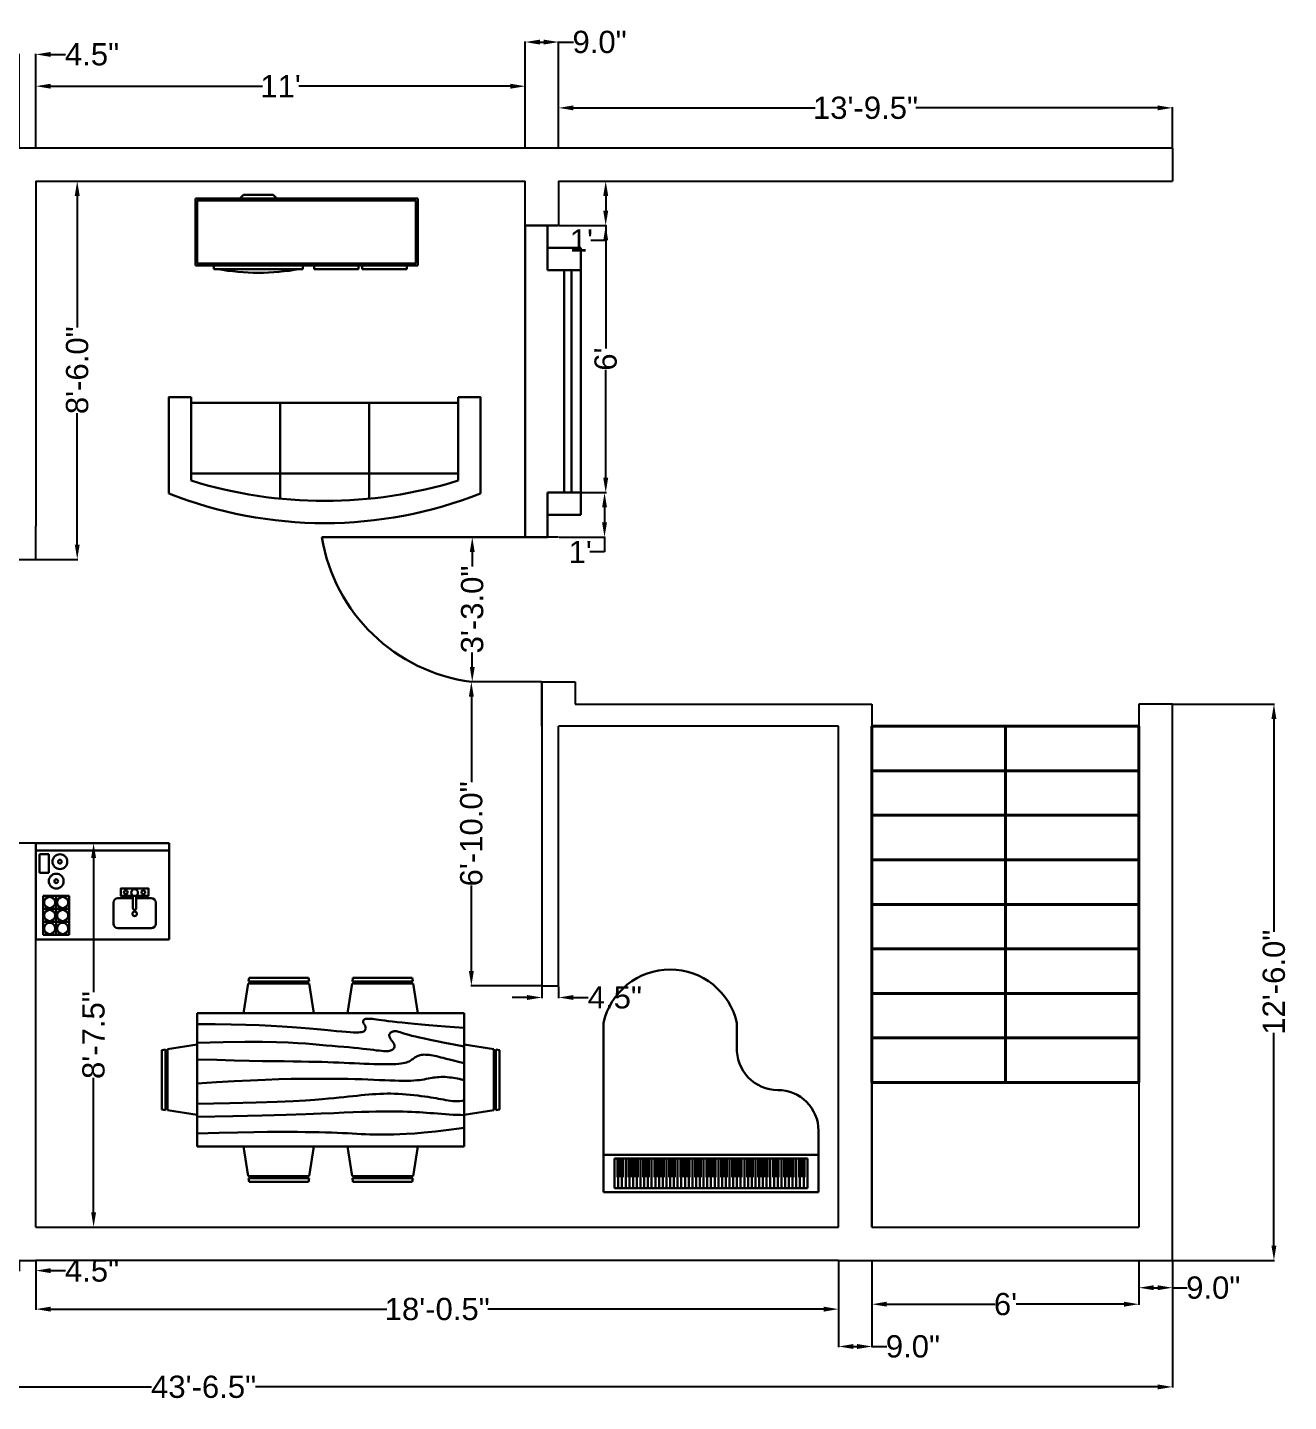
# Model space of a CAD drawing. Header units: inches. Extents: x -14 to 573, y -12 to 359.
# Drawn here: x 232.5 to 572.6, y -11.7 to 358.7 of the extents above; entities that cross this region are included whole.
import ezdxf

# ---------------------------------------------------------------- set-up
doc = ezdxf.new("R2010")
doc.units = ezdxf.units.IN
doc.header["$MEASUREMENT"] = 0
doc.layers.add('4', color=4, linetype='Continuous', lineweight=40)
doc.layers.add('5', color=3, linetype='Continuous', lineweight=30)
doc.layers.add('DIMENSIONS', color=254, linetype='Continuous')
doc.styles.get("Standard").update_dxf_attribs({"font": 'arial.ttf'})
doc.dimstyles.new('EXAMDIM', dxfattribs={"dimtxt": 6, "dimasz": 4, "dimexe": 0.18, "dimexo": 0.14, "dimgap": 0.09, "dimtad": 0, "dimtoh": 1, "dimdec": 1, "dimzin": 0, "dimdsep": 46, "dimlunit": 3, "dimtxsty": 'Standard', "dimcen": 0.09, "dimadec": 0, "dimazin": 0, "dimtfac": 1, "dimtdec": 1, "dimtofl": 0, "dimtmove": 0, "dimatfit": 3, "dimfxl": 1, "dimtolj": 1, "dimtzin": 0, "dimarcsym": 0})

# ---------------------------------------------------------------- blocks, each defined once
blk = doc.blocks.new('*D7')
at = {"layer": 'Defpoints', "color": 0, "transparency": 16777216}
for p in [(375.79, 317.31), (375.79, 305.31), (388.48, 305.31)]:
    blk.add_point(p, dxfattribs=at)
at = {"layer": 'DIMENSIONS', "color": 0, "lineweight": -2, "transparency": 16777216}
for p, q in [((375.93, 317.31), (388.66, 317.31)), ((388.48, 313.31), (388.48, 309.31)), ((375.93, 305.31), (388.66, 305.31)), ((388.48, 305.31), (388.48, 301.31)), ((388.48, 301.31), (384.48, 301.31))]:
    blk.add_line(p, q, dxfattribs=at)
at = {"layer": 'DIMENSIONS', "color": 0, "transparency": 16777216}
for points in [[(387.82, 313.31), (389.15, 313.31), (388.48, 317.31)], [(387.82, 309.31), (389.15, 309.31), (388.48, 305.31)]]:
    blk.add_solid(points, dxfattribs=at)
at = {"layer": 'DIMENSIONS', "color": 0, "transparency": 16777216, "insert": (381.92, 301.31), "char_height": 6, "attachment_point": 5}
blk.add_mtext("\\A1;1'", dxfattribs=at)
blk = doc.blocks.new('*D8')
at = {"layer": 'Defpoints', "color": 0, "transparency": 16777216}
for p in [(375.79, 305.31), (375.79, 233.31), (388.48, 233.31)]:
    blk.add_point(p, dxfattribs=at)
at = {"layer": 'DIMENSIONS', "color": 0, "lineweight": -2, "transparency": 16777216}
for p, q in [((375.93, 305.31), (388.66, 305.31)), ((388.48, 301.31), (388.48, 272.17)), ((388.48, 237.31), (388.48, 266.44)), ((375.93, 233.31), (388.66, 233.31))]:
    blk.add_line(p, q, dxfattribs=at)
at = {"layer": 'DIMENSIONS', "color": 0, "transparency": 16777216}
for points in [[(387.82, 301.31), (389.15, 301.31), (388.48, 305.31)], [(387.82, 237.31), (389.15, 237.31), (388.48, 233.31)]]:
    blk.add_solid(points, dxfattribs=at)
at = {"layer": 'DIMENSIONS', "color": 0, "transparency": 16777216, "insert": (388.48, 269.31), "char_height": 6, "attachment_point": 5, "rotation": 90}
blk.add_mtext("\\A1;6'", dxfattribs=at)
blk = doc.blocks.new('*D9')
at = {"layer": 'Defpoints', "color": 0, "transparency": 16777216}
for p in [(375.79, 233.31), (375.79, 221.31), (388.17, 221.31)]:
    blk.add_point(p, dxfattribs=at)
at = {"layer": 'DIMENSIONS', "color": 0, "lineweight": -2, "transparency": 16777216}
for p, q in [((375.93, 233.31), (388.35, 233.31)), ((388.17, 229.31), (388.17, 225.31)), ((375.93, 221.31), (388.35, 221.31)), ((388.17, 221.31), (388.17, 217.31)), ((388.17, 217.31), (384.17, 217.31))]:
    blk.add_line(p, q, dxfattribs=at)
at = {"layer": 'DIMENSIONS', "color": 0, "transparency": 16777216}
for points in [[(387.5, 229.31), (388.83, 229.31), (388.17, 233.31)], [(387.5, 225.31), (388.83, 225.31), (388.17, 221.31)]]:
    blk.add_solid(points, dxfattribs=at)
at = {"layer": 'DIMENSIONS', "color": 0, "transparency": 16777216, "insert": (381.6, 217.31), "char_height": 6, "attachment_point": 5}
blk.add_mtext("\\A1;1'", dxfattribs=at)
blk = doc.blocks.new('*D11')
at = {"layer": 'Defpoints', "color": 0, "transparency": 16777216}
for p in [(366.79, 342.89), (234.79, 326.31), (366.79, 326.31)]:
    blk.add_point(p, dxfattribs=at)
at = {"layer": 'DIMENSIONS', "color": 0, "lineweight": -2, "transparency": 16777216}
for p, q in [((234.79, 326.45), (234.79, 343.07)), ((238.79, 342.89), (295.89, 342.89)), ((362.79, 342.89), (305.69, 342.89)), ((366.79, 326.45), (366.79, 343.07))]:
    blk.add_line(p, q, dxfattribs=at)
at = {"layer": 'DIMENSIONS', "color": 0, "transparency": 16777216}
for points in [[(238.79, 343.55), (238.79, 342.22), (234.79, 342.89)], [(362.79, 343.55), (362.79, 342.22), (366.79, 342.89)]]:
    blk.add_solid(points, dxfattribs=at)
at = {"layer": 'DIMENSIONS', "color": 0, "transparency": 16777216, "insert": (300.79, 342.89), "char_height": 6, "attachment_point": 5}
blk.add_mtext("\\A1;11'", dxfattribs=at)
blk = doc.blocks.new('*D12')
at = {"layer": 'Defpoints', "color": 0, "transparency": 16777216}
for p in [(541.29, 337.04), (375.79, 326.31), (541.29, 326.31)]:
    blk.add_point(p, dxfattribs=at)
at = {"layer": 'DIMENSIONS', "color": 0, "lineweight": -2, "transparency": 16777216}
for p, q in [((375.79, 326.45), (375.79, 337.22)), ((541.29, 326.45), (541.29, 337.22)), ((379.79, 337.04), (444.93, 337.04)), ((537.29, 337.04), (472.15, 337.04))]:
    blk.add_line(p, q, dxfattribs=at)
at = {"layer": 'DIMENSIONS', "color": 0, "transparency": 16777216}
for points in [[(379.79, 337.71), (379.79, 336.38), (375.79, 337.04)], [(537.29, 337.71), (537.29, 336.38), (541.29, 337.04)]]:
    blk.add_solid(points, dxfattribs=at)
at = {"layer": 'DIMENSIONS', "color": 0, "transparency": 16777216, "insert": (458.54, 337.04), "char_height": 6, "attachment_point": 5}
blk.add_mtext('\\A1;13\'-9.5"', dxfattribs=at)
blk = doc.blocks.new('*D15')
at = {"layer": 'Defpoints', "color": 0, "transparency": 16777216}
for p in [(230.29, 26.31), (234.79, 26.31), (234.79, 23.55)]:
    blk.add_point(p, dxfattribs=at)
at = {"layer": 'DIMENSIONS', "color": 0, "lineweight": -2, "transparency": 16777216}
for p, q in [((230.29, 26.17), (230.29, 23.37)), ((234.79, 26.17), (234.79, 23.37)), ((226.29, 23.55), (222.29, 23.55)), ((238.79, 23.55), (242.79, 23.55))]:
    blk.add_line(p, q, dxfattribs=at)
at = {"layer": 'DIMENSIONS', "color": 0, "transparency": 16777216}
for points in [[(226.29, 24.22), (226.29, 22.89), (230.29, 23.55)], [(238.79, 24.22), (238.79, 22.89), (234.79, 23.55)]]:
    blk.add_solid(points, dxfattribs=at)
at = {"layer": 'DIMENSIONS', "color": 0, "transparency": 16777216, "insert": (249.95, 23.55), "char_height": 6, "attachment_point": 5}
blk.add_mtext('\\A1;4.5"', dxfattribs=at)
blk = doc.blocks.new('*D18')
at = {"layer": 'Defpoints', "color": 0, "transparency": 16777216}
for p in [(234.79, 26.31), (451.29, 26.31), (234.79, 13.17)]:
    blk.add_point(p, dxfattribs=at)
at = {"layer": 'DIMENSIONS', "color": 0, "lineweight": -2, "transparency": 16777216}
for p, q in [((234.79, 26.17), (234.79, 12.99)), ((451.29, 26.17), (451.29, 12.99)), ((238.79, 13.17), (329.43, 13.17)), ((447.29, 13.17), (356.65, 13.17))]:
    blk.add_line(p, q, dxfattribs=at)
at = {"layer": 'DIMENSIONS', "color": 0, "transparency": 16777216}
for points in [[(238.79, 13.83), (238.79, 12.5), (234.79, 13.17)], [(447.29, 13.83), (447.29, 12.5), (451.29, 13.17)]]:
    blk.add_solid(points, dxfattribs=at)
at = {"layer": 'DIMENSIONS', "color": 0, "transparency": 16777216, "insert": (343.04, 13.17), "char_height": 6, "attachment_point": 5}
blk.add_mtext('\\A1;18\'-0.5"', dxfattribs=at)
blk = doc.blocks.new('*D19')
at = {"layer": 'Defpoints', "color": 0, "transparency": 16777216}
for p in [(451.29, 26.31), (460.29, 26.31), (460.29, 3.1)]:
    blk.add_point(p, dxfattribs=at)
at = {"layer": 'DIMENSIONS', "color": 0, "lineweight": -2, "transparency": 16777216}
for p, q in [((451.29, 26.17), (451.29, 2.92)), ((460.29, 26.17), (460.29, 2.92)), ((455.29, 3.1), (456.29, 3.1)), ((460.29, 3.1), (464.29, 3.1))]:
    blk.add_line(p, q, dxfattribs=at)
at = {"layer": 'DIMENSIONS', "color": 0, "transparency": 16777216}
for points in [[(455.29, 3.76), (455.29, 2.43), (451.29, 3.1)], [(456.29, 3.76), (456.29, 2.43), (460.29, 3.1)]]:
    blk.add_solid(points, dxfattribs=at)
at = {"layer": 'DIMENSIONS', "color": 0, "transparency": 16777216, "insert": (471.33, 3.1), "char_height": 6, "attachment_point": 5}
blk.add_mtext('\\A1;9.0"', dxfattribs=at)
blk = doc.blocks.new('*D20')
at = {"layer": 'Defpoints', "color": 0, "transparency": 16777216}
for p in [(460.29, 26.31), (532.29, 26.31), (532.29, 14.5)]:
    blk.add_point(p, dxfattribs=at)
at = {"layer": 'DIMENSIONS', "color": 0, "lineweight": -2, "transparency": 16777216}
for p, q in [((460.29, 26.17), (460.29, 14.32)), ((532.29, 26.17), (532.29, 14.32)), ((464.29, 14.5), (493.43, 14.5)), ((528.29, 14.5), (499.16, 14.5))]:
    blk.add_line(p, q, dxfattribs=at)
at = {"layer": 'DIMENSIONS', "color": 0, "transparency": 16777216}
for points in [[(464.29, 15.17), (464.29, 13.84), (460.29, 14.5)], [(528.29, 15.17), (528.29, 13.84), (532.29, 14.5)]]:
    blk.add_solid(points, dxfattribs=at)
at = {"layer": 'DIMENSIONS', "color": 0, "transparency": 16777216, "insert": (496.29, 14.5), "char_height": 6, "attachment_point": 5}
blk.add_mtext("\\A1;6'", dxfattribs=at)
blk = doc.blocks.new('*D21')
at = {"layer": 'Defpoints', "color": 0, "transparency": 16777216}
for p in [(532.29, 26.31), (541.29, 26.31), (541.29, 18.94)]:
    blk.add_point(p, dxfattribs=at)
at = {"layer": 'DIMENSIONS', "color": 0, "lineweight": -2, "transparency": 16777216}
for p, q in [((532.29, 26.17), (532.29, 18.76)), ((541.29, 26.17), (541.29, 18.76)), ((536.29, 18.94), (537.29, 18.94)), ((541.29, 18.94), (545.29, 18.94))]:
    blk.add_line(p, q, dxfattribs=at)
at = {"layer": 'DIMENSIONS', "color": 0, "transparency": 16777216}
for points in [[(536.29, 19.61), (536.29, 18.28), (532.29, 18.94)], [(537.29, 19.61), (537.29, 18.28), (541.29, 18.94)]]:
    blk.add_solid(points, dxfattribs=at)
at = {"layer": 'DIMENSIONS', "color": 0, "transparency": 16777216, "insert": (552.33, 18.94), "char_height": 6, "attachment_point": 5}
blk.add_mtext('\\A1;9.0"', dxfattribs=at)
blk = doc.blocks.new('*D22')
at = {"layer": 'Defpoints', "color": 0, "transparency": 16777216}
for p in [(541.29, 176.31), (568.69, 176.31), (541.29, 26.31)]:
    blk.add_point(p, dxfattribs=at)
at = {"layer": 'DIMENSIONS', "color": 0, "lineweight": -2, "transparency": 16777216}
for p, q in [((541.43, 176.31), (568.87, 176.31)), ((568.69, 172.31), (568.69, 114.91)), ((568.69, 30.31), (568.69, 87.7)), ((541.43, 26.31), (568.87, 26.31))]:
    blk.add_line(p, q, dxfattribs=at)
at = {"layer": 'DIMENSIONS', "color": 0, "transparency": 16777216}
for points in [[(568.02, 172.31), (569.35, 172.31), (568.69, 176.31)], [(568.02, 30.31), (569.35, 30.31), (568.69, 26.31)]]:
    blk.add_solid(points, dxfattribs=at)
at = {"layer": 'DIMENSIONS', "color": 0, "transparency": 16777216, "insert": (568.69, 101.31), "char_height": 6, "attachment_point": 5, "rotation": 90}
blk.add_mtext('\\A1;12\'-6.0"', dxfattribs=at)
blk = doc.blocks.new('*D23')
at = {"layer": 'Defpoints', "color": 0, "transparency": 16777216}
for p in [(366.79, 221.31), (352.49, 182.31), (371.29, 182.31)]:
    blk.add_point(p, dxfattribs=at)
at = {"layer": 'DIMENSIONS', "color": 0, "lineweight": -2, "transparency": 16777216}
for p, q in [((366.65, 221.31), (352.31, 221.31)), ((352.49, 217.31), (352.49, 213.36)), ((352.49, 186.31), (352.49, 190.25)), ((371.15, 182.31), (352.31, 182.31))]:
    blk.add_line(p, q, dxfattribs=at)
at = {"layer": 'DIMENSIONS', "color": 0, "transparency": 16777216}
for points in [[(351.83, 217.31), (353.16, 217.31), (352.49, 221.31)], [(351.83, 186.31), (353.16, 186.31), (352.49, 182.31)]]:
    blk.add_solid(points, dxfattribs=at)
at = {"layer": 'DIMENSIONS', "color": 0, "transparency": 16777216, "insert": (352.49, 201.81), "char_height": 6, "attachment_point": 5, "rotation": 90}
blk.add_mtext('\\A1;3\'-3.0"', dxfattribs=at)
blk = doc.blocks.new('*D24')
at = {"layer": 'Defpoints', "color": 0, "transparency": 16777216}
for p in [(371.29, 182.31), (352.25, 100.31), (371.29, 100.31)]:
    blk.add_point(p, dxfattribs=at)
at = {"layer": 'DIMENSIONS', "color": 0, "lineweight": -2, "transparency": 16777216}
for p, q in [((371.15, 182.31), (352.07, 182.31)), ((352.25, 178.31), (352.25, 155.21)), ((352.25, 104.31), (352.25, 127.4)), ((371.15, 100.31), (352.07, 100.31))]:
    blk.add_line(p, q, dxfattribs=at)
at = {"layer": 'DIMENSIONS', "color": 0, "transparency": 16777216}
for points in [[(351.59, 178.31), (352.92, 178.31), (352.25, 182.31)], [(351.59, 104.31), (352.92, 104.31), (352.25, 100.31)]]:
    blk.add_solid(points, dxfattribs=at)
at = {"layer": 'DIMENSIONS', "color": 0, "transparency": 16777216, "insert": (352.25, 141.31), "char_height": 6, "attachment_point": 5, "rotation": 90}
blk.add_mtext('\\A1;6\'-10.0"', dxfattribs=at)
blk = doc.blocks.new('*D25')
at = {"layer": 'Defpoints', "color": 0, "transparency": 16777216}
for p in [(371.29, 100.31), (375.79, 100.31), (375.79, 97.19)]:
    blk.add_point(p, dxfattribs=at)
at = {"layer": 'DIMENSIONS', "color": 0, "lineweight": -2, "transparency": 16777216}
for p, q in [((371.29, 100.17), (371.29, 97.01)), ((375.79, 100.17), (375.79, 97.01)), ((367.29, 97.19), (363.29, 97.19)), ((379.79, 97.19), (383.79, 97.19))]:
    blk.add_line(p, q, dxfattribs=at)
at = {"layer": 'DIMENSIONS', "color": 0, "transparency": 16777216}
for points in [[(367.29, 97.86), (367.29, 96.53), (371.29, 97.19)], [(379.79, 97.86), (379.79, 96.53), (375.79, 97.19)]]:
    blk.add_solid(points, dxfattribs=at)
at = {"layer": 'DIMENSIONS', "color": 0, "transparency": 16777216, "insert": (390.95, 97.19), "char_height": 6, "attachment_point": 5}
blk.add_mtext('\\A1;4.5"', dxfattribs=at)
blk = doc.blocks.new('*D27')
at = {"layer": 'Defpoints', "color": 0, "transparency": 16777216}
for p in [(234.79, 317.31), (245.96, 317.31), (234.79, 215.31)]:
    blk.add_point(p, dxfattribs=at)
at = {"layer": 'DIMENSIONS', "color": 0, "lineweight": -2, "transparency": 16777216}
for p, q in [((234.93, 317.31), (246.14, 317.31)), ((245.96, 313.31), (245.96, 277.87)), ((245.96, 219.31), (245.96, 254.74)), ((234.93, 215.31), (246.14, 215.31))]:
    blk.add_line(p, q, dxfattribs=at)
at = {"layer": 'DIMENSIONS', "color": 0, "transparency": 16777216}
for points in [[(245.29, 313.31), (246.63, 313.31), (245.96, 317.31)], [(245.29, 219.31), (246.63, 219.31), (245.96, 215.31)]]:
    blk.add_solid(points, dxfattribs=at)
at = {"layer": 'DIMENSIONS', "color": 0, "transparency": 16777216, "insert": (245.96, 266.31), "char_height": 6, "attachment_point": 5, "rotation": 90}
blk.add_mtext('\\A1;8\'-6.0"', dxfattribs=at)
blk = doc.blocks.new('*D29')
at = {"layer": 'Defpoints', "color": 0, "transparency": 16777216}
for p in [(234.79, 351.46), (230.29, 326.31), (234.79, 326.31)]:
    blk.add_point(p, dxfattribs=at)
at = {"layer": 'DIMENSIONS', "color": 0, "lineweight": -2, "transparency": 16777216}
for p, q in [((226.29, 351.46), (222.29, 351.46)), ((230.29, 326.45), (230.29, 351.64)), ((234.79, 326.45), (234.79, 351.64)), ((238.79, 351.46), (242.79, 351.46))]:
    blk.add_line(p, q, dxfattribs=at)
at = {"layer": 'DIMENSIONS', "color": 0, "transparency": 16777216}
for points in [[(226.29, 352.13), (226.29, 350.79), (230.29, 351.46)], [(238.79, 352.13), (238.79, 350.79), (234.79, 351.46)]]:
    blk.add_solid(points, dxfattribs=at)
at = {"layer": 'DIMENSIONS', "color": 0, "transparency": 16777216, "insert": (249.95, 351.46), "char_height": 6, "attachment_point": 5}
blk.add_mtext('\\A1;4.5"', dxfattribs=at)
blk = doc.blocks.new('*D30')
at = {"layer": 'Defpoints', "color": 0, "transparency": 16777216}
for p in [(375.79, 354.79), (366.79, 326.31), (375.79, 326.31)]:
    blk.add_point(p, dxfattribs=at)
at = {"layer": 'DIMENSIONS', "color": 0, "lineweight": -2, "transparency": 16777216}
for p, q in [((366.79, 326.45), (366.79, 354.97)), ((370.79, 354.79), (371.79, 354.79)), ((375.79, 326.45), (375.79, 354.97)), ((375.79, 354.79), (379.79, 354.79))]:
    blk.add_line(p, q, dxfattribs=at)
at = {"layer": 'DIMENSIONS', "color": 0, "transparency": 16777216}
for points in [[(370.79, 355.45), (370.79, 354.12), (366.79, 354.79)], [(371.79, 355.45), (371.79, 354.12), (375.79, 354.79)]]:
    blk.add_solid(points, dxfattribs=at)
at = {"layer": 'DIMENSIONS', "color": 0, "transparency": 16777216, "insert": (386.83, 354.79), "char_height": 6, "attachment_point": 5}
blk.add_mtext('\\A1;9.0"', dxfattribs=at)
blk = doc.blocks.new('*D31')
at = {"layer": 'Defpoints', "color": 0, "transparency": 16777216}
for p in [(18.79, 26.31), (541.29, 26.31), (541.29, -7.8)]:
    blk.add_point(p, dxfattribs=at)
at = {"layer": 'DIMENSIONS', "color": 0, "lineweight": -2, "transparency": 16777216}
for p, q in [((18.79, 26.17), (18.79, -7.98)), ((541.29, 26.17), (541.29, -7.98)), ((22.79, -7.8), (266.03, -7.8)), ((537.29, -7.8), (294.05, -7.8))]:
    blk.add_line(p, q, dxfattribs=at)
at = {"layer": 'DIMENSIONS', "color": 0, "transparency": 16777216}
for points in [[(22.79, -7.13), (22.79, -8.47), (18.79, -7.8)], [(537.29, -7.13), (537.29, -8.47), (541.29, -7.8)]]:
    blk.add_solid(points, dxfattribs=at)
at = {"layer": 'DIMENSIONS', "color": 0, "transparency": 16777216, "insert": (280.04, -7.8), "char_height": 6, "attachment_point": 5}
blk.add_mtext('\\A1;43\'-6.5"', dxfattribs=at)
blk = doc.blocks.new('*D32')
at = {"layer": 'Defpoints', "color": 0, "transparency": 16777216}
for p in [(234.79, 138.81), (250.37, 138.81), (234.79, 35.31)]:
    blk.add_point(p, dxfattribs=at)
at = {"layer": 'DIMENSIONS', "color": 0, "lineweight": -2, "transparency": 16777216}
for p, q in [((234.93, 138.81), (250.55, 138.81)), ((250.37, 134.81), (250.37, 98.62)), ((250.37, 39.31), (250.37, 75.49)), ((234.93, 35.31), (250.55, 35.31))]:
    blk.add_line(p, q, dxfattribs=at)
at = {"layer": 'DIMENSIONS', "color": 0, "transparency": 16777216}
for points in [[(249.71, 134.81), (251.04, 134.81), (250.37, 138.81)], [(249.71, 39.31), (251.04, 39.31), (250.37, 35.31)]]:
    blk.add_solid(points, dxfattribs=at)
at = {"layer": 'DIMENSIONS', "color": 0, "transparency": 16777216, "insert": (250.37, 87.06), "char_height": 6, "attachment_point": 5, "rotation": 90}
blk.add_mtext('\\A1;8\'-7.5"', dxfattribs=at)
blk = doc.blocks.new('WINDOW')
at = {"layer": '5'}
for p, q in [((12, 15), (6, 15)), ((6, 15), (6, 6)), ((72, 15), (12, 15)), ((12, 15), (12, 13)), ((78, 15), (72, 15)), ((72, 15), (72, 6)), ((78, 6), (78, 15)), ((12, 11), (12, 13)), ((12, 10.5), (12, 12.5)), ((12, 10.5), (12, 12.5)), ((12, 12.5), (72, 12.5)), ((72, 13), (72, 11)), ((12, 11), (12, 10.5)), ((12, 6), (12, 10.5)), ((12, 10.5), (72, 10.5)), ((6, 6), (0, 6)), ((0, 6), (0, 0)), ((6, 6), (12, 6)), ((72, 6), (78, 6)), ((84, 6), (78, 6)), ((84, 0), (84, 6)), ((0, 0), (84, 0))]:
    blk.add_line(p, q, dxfattribs=at)
blk = doc.blocks.new('Dining Set - 36 x 72 in.')
at = {"linetype": 'Continuous'}
for p, q in [((-22.2343, 26.00059), (-23.4847, 17.99762)), ((-22.2304, 26), (-5.7608, 26)), ((-22, 27.5), (-22.1562, 26.50042)), ((-5.8416, 26.5), (-22.1534, 26.5)), ((-22, 27.5), (-6, 27.5)), ((-5.8437, 26.49966), (-6, 27.5)), ((-4.5152, 17.99762), (-5.7655, 25.99926)), ((5.7657, 26.00059), (4.5153, 17.99762)), ((5.7696, 26), (22.2392, 26)), ((6, 27.5), (5.8438, 26.50042)), ((22.1584, 26.5), (5.8466, 26.5)), ((6, 27.5), (22, 27.5)), ((22.1563, 26.49966), (22, 27.5)), ((23.4848, 17.99762), (22.2345, 25.99926)), ((36, 18), (-36, 18)), ((-36, 18), (-36, -18)), ((36, -18), (36, 18)), ((-45.5, 8), (-44.5004, 8.15617)), ((-45.5, 8), (-45.5, -8)), ((-44.5, -8.15843), (-44.5, 8.15338)), ((-44.0006, 8.23428), (-35.9976, 9.48474)), ((-44, 8.23041), (-44, -8.23915)), ((44.0006, 8.23428), (35.9976, 9.48474)), ((44, 8.23041), (44, -8.23915)), ((44.5, -8.15843), (44.5, 8.15338)), ((45.5, 8), (44.5005, 8.15617)), ((45.5, 8), (45.5, -8)), ((-44.4997, -8.15631), (-45.5, -8)), ((-35.9976, -9.48476), (-43.9993, -8.2345)), ((35.9976, -9.48476), (43.9993, -8.2345)), ((44.4997, -8.15631), (45.5, -8)), ((-36, -18), (36, -18)), ((-22.2343, -26.0006), (-23.4847, -17.99762)), ((-4.5152, -17.99762), (-5.7655, -25.99928)), ((5.7657, -26.0006), (4.5153, -17.99762)), ((23.4848, -17.99762), (22.2345, -25.99928)), ((-22.2304, -26), (-5.7608, -26)), ((-22, -27.5), (-22.1562, -26.50044)), ((-5.8416, -26.5), (-22.1534, -26.5)), ((-22, -27.5), (-6, -27.5)), ((-5.8437, -26.49967), (-6, -27.5)), ((5.7696, -26), (22.2392, -26)), ((6, -27.5), (5.8438, -26.50044)), ((22.1584, -26.5), (5.8466, -26.5)), ((6, -27.5), (22, -27.5)), ((22.1563, -26.49967), (22, -27.5))]:
    blk.add_line(p, q, dxfattribs=at)
for points in [[(-36, 15), (-31.1772, 14.97754), (-26.8079, 14.91406), (-22.8538, 14.81543), (-19.276, 14.6875), (-16.0362, 14.53613), (-13.0957, 14.36718), (-10.4159, 14.18652), (-7.9583, 14), (-5.6904, 13.81315), (-3.6035, 13.63021), (-1.6954, 13.45508), (0.0365, 13.29166), (1.5945, 13.14388), (2.9811, 13.01562), (4.1988, 12.9108), (5.25, 12.83333), (6.1393, 12.78613), (6.8802, 12.76823), (7.4883, 12.77767), (7.9792, 12.8125), (8.3685, 12.87077), (8.6719, 12.95052), (8.9049, 13.0498), (9.0833, 13.16666), (9.2205, 13.29899), (9.3216, 13.44401), (9.3895, 13.59879), (9.4271, 13.76041), (9.4373, 13.92594), (9.4232, 14.09245), (9.3875, 14.257), (9.3333, 14.41666), (9.2638, 14.56917), (9.1836, 14.71484), (9.0975, 14.85465), (9.0104, 14.98958), (8.9272, 15.1206), (8.8529, 15.2487), (8.7922, 15.37483), (8.75, 15.5), (8.7305, 15.62467), (8.7344, 15.74739), (8.7617, 15.86621), (8.8125, 15.97916), (8.8867, 16.08431), (8.9844, 16.17968), (9.1055, 16.26334), (9.25, 16.33333), (9.4189, 16.38802), (9.6172, 16.42708), (9.8506, 16.45052), (10.125, 16.45833), (10.4463, 16.45052), (10.8203, 16.42708), (11.2529, 16.38802), (11.75, 16.33333), (12.3184, 16.26318), (12.9694, 16.17838), (13.7151, 16.07991), (14.5677, 15.96875), (15.5395, 15.84586), (16.6426, 15.71224), (17.8893, 15.56884), (19.2917, 15.41666), (20.859, 15.25667), (22.5879, 15.08984), (24.4721, 14.91715), (26.5052, 14.73958), (28.6809, 14.5581), (30.9929, 14.3737), (33.4347, 14.18733), (36, 14)], [(-36, 10), (-28.9766, 10.14274), (-23.1725, 10.20442), (-18.4241, 10.19775), (-14.5677, 10.13541), (-11.4399, 10.03011), (-8.877, 9.89453), (-6.7154, 9.74137), (-4.7917, 9.58333), (-2.9698, 9.43082), (-1.2246, 9.28515), (0.4415, 9.14534), (2.026, 9.01041), (3.5266, 8.87939), (4.9408, 8.7513), (6.266, 8.62516), (7.5, 8.5), (8.6411, 8.37549), (9.6914, 8.2539), (10.6538, 8.13818), (11.5312, 8.03125), (12.3267, 7.93603), (13.043, 7.85547), (13.6831, 7.79248), (14.25, 7.75), (14.7471, 7.7303), (15.1797, 7.73307), (15.5537, 7.75732), (15.875, 7.80208), (16.1494, 7.86637), (16.3828, 7.94922), (16.5811, 8.04964), (16.75, 8.16666), (16.8944, 8.29915), (17.0143, 8.44531), (17.1089, 8.60319), (17.1771, 8.77083), (17.218, 8.94629), (17.2305, 9.1276), (17.2137, 9.31282), (17.1667, 9.5), (17.0895, 9.6875), (16.987, 9.875), (16.8649, 10.0625), (16.7292, 10.25), (16.5856, 10.4375), (16.4401, 10.625), (16.2985, 10.8125), (16.1667, 11), (16.05, 11.18733), (15.9518, 11.3737), (15.8752, 11.5581), (15.8229, 11.73958), (15.798, 11.91715), (15.8034, 12.08984), (15.842, 12.25667), (15.9167, 12.41666), (16.0295, 12.56836), (16.1784, 12.70833), (16.3605, 12.83268), (16.5729, 12.9375), (16.8127, 13.01888), (17.0768, 13.07291), (17.3625, 13.0957), (17.6667, 13.08333), (17.9894, 13.03312), (18.3418, 12.94726), (18.7382, 12.82918), (19.1927, 12.68229), (19.7195, 12.51001), (20.3327, 12.31575), (21.0465, 12.10294), (21.875, 11.875), (22.8357, 11.63354), (23.959, 11.37304), (25.2786, 11.08618), (26.8282, 10.76562), (28.6414, 10.40405), (30.752, 9.99414), (33.1936, 9.52856), (36, 9)], [(-36, 5.5), (-30.7157, 5.3348), (-26.069, 5.20963), (-21.9946, 5.11767), (-18.4271, 5.05208), (-15.3009, 5.00602), (-12.5508, 4.97265), (-10.1112, 4.94515), (-7.9167, 4.91666), (-5.909, 4.88167), (-4.0586, 4.83984), (-2.3429, 4.79215), (-0.7396, 4.73958), (0.7739, 4.6831), (2.22, 4.6237), (3.6213, 4.56233), (5, 4.5), (6.373, 4.43782), (7.7344, 4.3776), (9.0723, 4.32129), (10.375, 4.27083), (11.6309, 4.22819), (12.8281, 4.19531), (13.9551, 4.17415), (15, 4.16666), (15.954, 4.17448), (16.819, 4.19791), (17.6001, 4.23698), (18.3021, 4.29166), (18.9299, 4.36198), (19.4883, 4.44791), (19.9823, 4.54948), (20.4167, 4.66666), (20.7969, 4.79899), (21.1302, 4.94401), (21.4245, 5.09879), (21.6875, 5.26041), (21.9271, 5.42594), (22.1511, 5.59245), (22.3672, 5.757), (22.5834, 5.91666), (22.8065, 6.06868), (23.0404, 6.21093), (23.2879, 6.34147), (23.5521, 6.45833), (23.8358, 6.55957), (24.142, 6.64323), (24.4735, 6.70735), (24.8334, 6.75), (25.2235, 6.76969), (25.642, 6.76692), (26.0858, 6.74267), (26.5521, 6.69791), (27.0379, 6.63362), (27.5404, 6.55078), (28.0565, 6.45036), (28.5834, 6.33333), (29.1242, 6.19987), (29.7071, 6.04687), (30.3661, 5.87044), (31.1354, 5.66666), (32.0493, 5.43164), (33.142, 5.16146), (34.4475, 4.85221), (36, 4.5)], [(-36, -1), (-30.7915, -0.6591), (-26.0195, -0.38216), (-21.6519, -0.16284), (-17.6563, 0.00521), (-14.0005, 0.12833), (-10.6523, 0.21289), (-7.5796, 0.26522), (-4.75, 0.29166), (-2.134, 0.29793), (0.2878, 0.28711), (2.5317, 0.26163), (4.6146, 0.22396), (6.5529, 0.17651), (8.3633, 0.12174), (10.0623, 0.06209), (11.6667, 0), (13.1899, -0.06201), (14.6341, -0.1211), (15.9982, -0.17432), (17.2813, -0.21875), (18.4823, -0.25147), (19.6003, -0.26953), (20.6343, -0.27002), (21.5834, -0.25), (22.4481, -0.20768), (23.2357, -0.14584), (23.9549, -0.06836), (24.6146, 0.02083), (25.2235, 0.11784), (25.7904, 0.21875), (26.3241, 0.31966), (26.8334, 0.41666), (27.3265, 0.50618), (27.8099, 0.58593), (28.2894, 0.65397), (28.7709, 0.70833), (29.2601, 0.74707), (29.763, 0.76823), (30.2855, 0.76985), (30.8334, 0.75), (31.4088, 0.70784), (31.9994, 0.64713), (32.589, 0.57275), (33.1615, 0.48958), (33.7008, 0.4025), (34.1908, 0.3164), (34.6153, 0.23616), (34.9584, 0.16666), (35.2099, 0.11165), (35.3848, 0.07031), (35.504, 0.04069), (35.5886, 0.02083), (35.6594, 0.00879), (35.7377, 0.0026), (35.8442, 0.00032), (36, 0)], [(-36, -6.5), (-27.1843, -6.31267), (-20.084, -6.1263), (-14.469, -5.9419), (-10.1094, -5.76042), (-6.7752, -5.58285), (-4.2363, -5.41016), (-2.2629, -5.24333), (-0.625, -5.08334), (0.8708, -4.93099), (2.2715, -4.78646), (3.5872, -4.64974), (4.8281, -4.52084), (6.0046, -4.39974), (7.127, -4.28646), (8.2053, -4.18099), (9.25, -4.08334), (10.2705, -3.99382), (11.2734, -3.91407), (12.2647, -3.84603), (13.25, -3.79167), (14.2354, -3.75293), (15.2266, -3.73177), (16.2295, -3.73015), (17.25, -3.75), (18.2912, -3.79248), (19.3451, -3.85547), (20.4009, -3.93604), (21.4479, -4.03125), (22.4754, -4.13819), (23.4727, -4.25391), (24.4289, -4.37549), (25.3334, -4.5), (26.1785, -4.62492), (26.9694, -4.74935), (27.7145, -4.87281), (28.4219, -4.99479), (29.1, -5.11483), (29.7572, -5.23242), (30.4016, -5.34709), (31.0417, -5.45834), (31.6837, -5.56437), (32.3262, -5.65821), (32.9658, -5.73153), (33.599, -5.77604), (34.2224, -5.78345), (34.8327, -5.74545), (35.4264, -5.65373), (36, -5.5)], [(-36, -10), (-26.4022, -9.81299), (-18.4675, -9.62891), (-11.9839, -9.45069), (-6.7396, -9.28125), (-2.5226, -9.12354), (0.8789, -8.98047), (3.6769, -8.85498), (6.0833, -8.75), (8.2767, -8.66765), (10.3021, -8.60677), (12.1712, -8.56543), (13.8958, -8.54167), (15.4876, -8.53353), (16.9583, -8.53907), (18.3197, -8.55632), (19.5834, -8.58334), (20.7616, -8.61841), (21.8685, -8.66081), (22.9188, -8.71004), (23.9271, -8.76563), (24.9081, -8.82707), (25.8763, -8.89388), (26.8465, -8.96558), (27.8334, -9.04167), (28.8474, -9.12118), (29.8828, -9.20117), (30.93, -9.27824), (31.9792, -9.34896), (33.0205, -9.40991), (34.0443, -9.45768), (35.0407, -9.48885), (36, -9.5)], [(-36, -14.5), (-30.0881, -14.33513), (-25.0332, -14.21224), (-20.7312, -14.12647), (-17.0781, -14.07292), (-13.97, -14.04671), (-11.3027, -14.04297), (-8.9724, -14.05681), (-6.875, -14.08334), (-4.9224, -14.11833), (-3.0905, -14.16016), (-1.3709, -14.20785), (0.2448, -14.26042), (1.7647, -14.3169), (3.1973, -14.3763), (4.5507, -14.43767), (5.8333, -14.5), (7.0554, -14.5621), (8.235, -14.62175), (9.3922, -14.67652), (10.5469, -14.72396), (11.7192, -14.76164), (12.929, -14.78711), (14.1965, -14.79794), (15.5417, -14.79167), (16.9933, -14.76424), (18.6152, -14.70508), (20.4804, -14.60197), (22.6615, -14.44271), (25.2312, -14.21509), (28.2624, -13.9069), (31.8277, -13.50594), (36, -13)]]:
    blk.add_lwpolyline(points, dxfattribs=at)
blk = doc.blocks.new('Piano - Baby Grand')
at = {"linetype": 'Continuous'}
for p, q in [((-29, 8.250005), (-29, -27.249995)), ((7, 1.250005), (7, 8.250005)), ((29, -20.749995), (29, -27.249995)), ((-29, -27.249995), (-29, -37.249995)), ((29, -27.249995), (-29, -27.249995)), ((-26, -36.249995), (-26, -28.249995)), ((-26, -28.249995), (26, -28.249995)), ((-25.25, -33.249995), (-25.25, -28.249995)), ((-24.75, -28.249995), (-24.75, -33.249995)), ((-24.25, -33.249995), (-24.25, -28.249995)), ((-23.75, -28.249995), (-23.75, -33.249995)), ((-23, -36.249995), (-23, -28.249995)), ((-22.25, -33.249995), (-22.25, -28.249995)), ((-21.75, -28.249995), (-21.75, -33.249995)), ((-21.25, -33.249995), (-21.25, -28.249995)), ((-20.75, -28.249995), (-20.75, -33.249995)), ((-20.25, -33.249995), (-20.25, -28.249995)), ((-19.75, -28.249995), (-19.75, -33.249995)), ((-19, -36.249995), (-19, -28.249995)), ((-18.25, -33.249995), (-18.25, -28.249995)), ((-17.75, -28.249995), (-17.75, -33.249995)), ((-17.25, -33.249995), (-17.25, -28.249995)), ((-16.75, -28.249995), (-16.75, -33.249995)), ((-16, -36.249995), (-16, -28.249995)), ((-15.25, -33.249995), (-15.25, -28.249995)), ((-14.75, -28.249995), (-14.75, -33.249995)), ((-14.25, -33.249995), (-14.25, -28.249995)), ((-13.75, -28.249995), (-13.75, -33.249995)), ((-13.25, -33.249995), (-13.25, -28.249995)), ((-12.75, -28.249995), (-12.75, -33.249995)), ((-12, -36.249995), (-12, -28.249995)), ((-11.25, -33.249995), (-11.25, -28.249995)), ((-10.75, -28.249995), (-10.75, -33.249995)), ((-10.25, -33.249995), (-10.25, -28.249995)), ((-9.75, -28.249995), (-9.75, -33.249995)), ((-9, -36.249995), (-9, -28.249995)), ((-8.25, -33.249995), (-8.25, -28.249995)), ((-7.75, -28.249995), (-7.75, -33.249995)), ((-7.25, -33.249995), (-7.25, -28.249995)), ((-6.75, -28.249995), (-6.75, -33.249995)), ((-6.25, -33.249995), (-6.25, -28.249995)), ((-5.75, -28.249995), (-5.75, -33.249995)), ((-5, -36.249995), (-5, -28.249995)), ((-4.25, -33.249995), (-4.25, -28.249995)), ((-3.75, -28.249995), (-3.75, -33.249995)), ((-3.25, -33.249995), (-3.25, -28.249995)), ((-2.75, -28.249995), (-2.75, -33.249995)), ((-2, -36.249995), (-2, -28.249995)), ((-1.25, -33.249995), (-1.25, -28.249995)), ((-0.75, -28.249995), (-0.75, -33.249995)), ((-0.25, -33.249995), (-0.25, -28.249995)), ((0.25, -28.249995), (0.25, -33.249995)), ((0.75, -33.249995), (0.75, -28.249995)), ((1.25, -28.249995), (1.25, -33.249995)), ((2, -36.249995), (2, -28.249995)), ((2.75, -33.249995), (2.75, -28.249995)), ((3.25, -28.249995), (3.25, -33.249995)), ((3.75, -33.249995), (3.75, -28.249995)), ((4.25, -28.249995), (4.25, -33.249995)), ((5, -36.249995), (5, -28.249995)), ((5.75, -33.249995), (5.75, -28.249995)), ((6.25, -28.249995), (6.25, -33.249995)), ((6.75, -33.249995), (6.75, -28.249995)), ((7.25, -28.249995), (7.25, -33.249995)), ((7.75, -33.249995), (7.75, -28.249995)), ((8.25, -28.249995), (8.25, -33.249995)), ((9, -36.249995), (9, -28.249995)), ((9.75, -33.249995), (9.75, -28.249995)), ((10.25, -28.249995), (10.25, -33.249995)), ((10.75, -33.249995), (10.75, -28.249995)), ((11.25, -28.249995), (11.25, -33.249995)), ((12, -36.249995), (12, -28.249995)), ((12.75, -33.249995), (12.75, -28.249995)), ((13.25, -28.249995), (13.25, -33.249995)), ((13.75, -33.249995), (13.75, -28.249995)), ((14.25, -28.249995), (14.25, -33.249995)), ((14.75, -33.249995), (14.75, -28.249995)), ((15.25, -28.249995), (15.25, -33.249995)), ((16, -36.249995), (16, -28.249995)), ((16.75, -33.249995), (16.75, -28.249995)), ((17.25, -28.249995), (17.25, -33.249995)), ((17.75, -33.249995), (17.75, -28.249995)), ((18.25, -28.249995), (18.25, -33.249995)), ((19, -36.249995), (19, -28.249995)), ((19.75, -33.249995), (19.75, -28.249995)), ((20.25, -28.249995), (20.25, -33.249995)), ((20.75, -33.249995), (20.75, -28.249995)), ((21.25, -28.249995), (21.25, -33.249995)), ((21.75, -33.249995), (21.75, -28.249995)), ((22.25, -28.249995), (22.25, -33.249995)), ((23, -36.249995), (23, -28.249995)), ((23.75, -33.249995), (23.75, -28.249995)), ((24.25, -28.249995), (24.25, -33.249995)), ((24.75, -33.249995), (24.75, -28.249995)), ((25.25, -28.249995), (25.25, -33.249995)), ((26, -36.249995), (26, -28.249995)), ((29, -37.249995), (29, -27.249995)), ((-25, -33.249995), (-25.25, -33.249995)), ((-24.75, -33.249995), (-25, -33.249995)), ((-25, -36.249995), (-25, -33.249995)), ((-24, -33.249995), (-24.25, -33.249995)), ((-23.75, -33.249995), (-24, -33.249995)), ((-24, -36.249995), (-24, -33.249995)), ((-22, -33.249995), (-22.25, -33.249995)), ((-21.75, -33.249995), (-22, -33.249995)), ((-22, -36.249995), (-22, -33.249995)), ((-21, -33.249995), (-21.25, -33.249995)), ((-20.75, -33.249995), (-21, -33.249995)), ((-21, -36.249995), (-21, -33.249995)), ((-20, -33.249995), (-20.25, -33.249995)), ((-19.75, -33.249995), (-20, -33.249995)), ((-20, -36.249995), (-20, -33.249995)), ((-18, -33.249995), (-18.25, -33.249995)), ((-17.75, -33.249995), (-18, -33.249995)), ((-18, -36.249995), (-18, -33.249995)), ((-17, -33.249995), (-17.25, -33.249995)), ((-16.75, -33.249995), (-17, -33.249995)), ((-17, -36.249995), (-17, -33.249995)), ((-15, -33.249995), (-15.25, -33.249995)), ((-14.75, -33.249995), (-15, -33.249995)), ((-15, -36.249995), (-15, -33.249995)), ((-14, -33.249995), (-14.25, -33.249995)), ((-13.75, -33.249995), (-14, -33.249995)), ((-14, -36.249995), (-14, -33.249995)), ((-13, -33.249995), (-13.25, -33.249995)), ((-12.75, -33.249995), (-13, -33.249995)), ((-13, -36.249995), (-13, -33.249995)), ((-11, -33.249995), (-11.25, -33.249995)), ((-10.75, -33.249995), (-11, -33.249995)), ((-11, -36.249995), (-11, -33.249995)), ((-10, -33.249995), (-10.25, -33.249995)), ((-9.75, -33.249995), (-10, -33.249995)), ((-10, -36.249995), (-10, -33.249995)), ((-8, -33.249995), (-8.25, -33.249995)), ((-7.75, -33.249995), (-8, -33.249995)), ((-8, -36.249995), (-8, -33.249995)), ((-7, -33.249995), (-7.25, -33.249995)), ((-6.75, -33.249995), (-7, -33.249995)), ((-7, -36.249995), (-7, -33.249995)), ((-6, -33.249995), (-6.25, -33.249995)), ((-5.75, -33.249995), (-6, -33.249995)), ((-6, -36.249995), (-6, -33.249995)), ((-4, -33.249995), (-4.25, -33.249995)), ((-3.75, -33.249995), (-4, -33.249995)), ((-4, -36.249995), (-4, -33.249995)), ((-3, -33.249995), (-3.25, -33.249995)), ((-2.75, -33.249995), (-3, -33.249995)), ((-3, -36.249995), (-3, -33.249995)), ((-1, -33.249995), (-1.25, -33.249995)), ((-0.75, -33.249995), (-1, -33.249995)), ((-1, -36.249995), (-1, -33.249995)), ((0, -33.249995), (-0.25, -33.249995)), ((0.25, -33.249995), (0, -33.249995)), ((0, -36.249995), (0, -33.249995)), ((1, -33.249995), (0.75, -33.249995)), ((1.25, -33.249995), (1, -33.249995)), ((1, -36.249995), (1, -33.249995)), ((3, -33.249995), (2.75, -33.249995)), ((3.25, -33.249995), (3, -33.249995)), ((3, -36.249995), (3, -33.249995)), ((4, -33.249995), (3.75, -33.249995)), ((4.25, -33.249995), (4, -33.249995)), ((4, -36.249995), (4, -33.249995)), ((6, -33.249995), (5.75, -33.249995)), ((6.25, -33.249995), (6, -33.249995)), ((6, -36.249995), (6, -33.249995)), ((7, -33.249995), (6.75, -33.249995)), ((7.25, -33.249995), (7, -33.249995)), ((7, -36.249995), (7, -33.249995)), ((8, -33.249995), (7.75, -33.249995)), ((8.25, -33.249995), (8, -33.249995)), ((8, -36.249995), (8, -33.249995)), ((10, -33.249995), (9.75, -33.249995)), ((10.25, -33.249995), (10, -33.249995)), ((10, -36.249995), (10, -33.249995)), ((11, -33.249995), (10.75, -33.249995)), ((11.25, -33.249995), (11, -33.249995)), ((11, -36.249995), (11, -33.249995)), ((13, -33.249995), (12.75, -33.249995)), ((13.25, -33.249995), (13, -33.249995)), ((13, -36.249995), (13, -33.249995)), ((14, -33.249995), (13.75, -33.249995)), ((14.25, -33.249995), (14, -33.249995)), ((14, -36.249995), (14, -33.249995)), ((15, -33.249995), (14.75, -33.249995)), ((15.25, -33.249995), (15, -33.249995)), ((15, -36.249995), (15, -33.249995)), ((17, -33.249995), (16.75, -33.249995)), ((17.25, -33.249995), (17, -33.249995)), ((17, -36.249995), (17, -33.249995)), ((18, -33.249995), (17.75, -33.249995)), ((18.25, -33.249995), (18, -33.249995)), ((18, -36.249995), (18, -33.249995)), ((20, -33.249995), (19.75, -33.249995)), ((20.25, -33.249995), (20, -33.249995)), ((20, -36.249995), (20, -33.249995)), ((21, -33.249995), (20.75, -33.249995)), ((21.25, -33.249995), (21, -33.249995)), ((21, -36.249995), (21, -33.249995)), ((22, -33.249995), (21.75, -33.249995)), ((22.25, -33.249995), (22, -33.249995)), ((22, -36.249995), (22, -33.249995)), ((24, -33.249995), (23.75, -33.249995)), ((24.25, -33.249995), (24, -33.249995)), ((24, -36.249995), (24, -33.249995)), ((25, -33.249995), (24.75, -33.249995)), ((25.25, -33.249995), (25, -33.249995)), ((25, -36.249995), (25, -33.249995)), ((-26, -36.249995), (-25, -36.249995)), ((-25, -36.249995), (-24, -36.249995)), ((-24, -36.249995), (-23, -36.249995)), ((-23, -36.249995), (-22, -36.249995)), ((-22, -36.249995), (-21, -36.249995)), ((-21, -36.249995), (-20, -36.249995)), ((-20, -36.249995), (-19, -36.249995)), ((-19, -36.249995), (-18, -36.249995)), ((-18, -36.249995), (-17, -36.249995)), ((-17, -36.249995), (-16, -36.249995)), ((-16, -36.249995), (-15, -36.249995)), ((-15, -36.249995), (-14, -36.249995)), ((-14, -36.249995), (-13, -36.249995)), ((-13, -36.249995), (-12, -36.249995)), ((-12, -36.249995), (-11, -36.249995)), ((-11, -36.249995), (-10, -36.249995)), ((-10, -36.249995), (-9, -36.249995)), ((-9, -36.249995), (-8, -36.249995)), ((-8, -36.249995), (-7, -36.249995)), ((-7, -36.249995), (-6, -36.249995)), ((-6, -36.249995), (-5, -36.249995)), ((-5, -36.249995), (-4, -36.249995)), ((-4, -36.249995), (-3, -36.249995)), ((-3, -36.249995), (-2, -36.249995)), ((-2, -36.249995), (-1, -36.249995)), ((-1, -36.249995), (0, -36.249995)), ((0, -36.249995), (1, -36.249995)), ((1, -36.249995), (2, -36.249995)), ((2, -36.249995), (3, -36.249995)), ((3, -36.249995), (4, -36.249995)), ((4, -36.249995), (5, -36.249995)), ((5, -36.249995), (6, -36.249995)), ((6, -36.249995), (7, -36.249995)), ((7, -36.249995), (8, -36.249995)), ((8, -36.249995), (9, -36.249995)), ((9, -36.249995), (10, -36.249995)), ((10, -36.249995), (11, -36.249995)), ((11, -36.249995), (12, -36.249995)), ((12, -36.249995), (13, -36.249995)), ((13, -36.249995), (14, -36.249995)), ((14, -36.249995), (15, -36.249995)), ((15, -36.249995), (16, -36.249995)), ((16, -36.249995), (17, -36.249995)), ((17, -36.249995), (18, -36.249995)), ((18, -36.249995), (19, -36.249995)), ((19, -36.249995), (20, -36.249995)), ((20, -36.249995), (21, -36.249995)), ((21, -36.249995), (22, -36.249995)), ((22, -36.249995), (23, -36.249995)), ((23, -36.249995), (24, -36.249995)), ((24, -36.249995), (25, -36.249995)), ((25, -36.249995), (26, -36.249995)), ((-29, -37.249995), (29, -37.249995))]:
    blk.add_line(p, q, dxfattribs=at)
for centre, radius, start, end in [((-11, 4.327585), 18.42241, 12.29325, 167.7067), ((18, 1.250005), 11, 177.3974, 270), ((18, -20.749995), 11, 0, 90)]:
    blk.add_arc(centre, radius, start, end, dxfattribs=at)
blk = doc.blocks.new('Wet Bar')
at = {"linetype": 'Continuous'}
for p, q in [((0, 0), (36, 0)), ((0, -26), (0, 0)), ((36, 0), (36, -26)), ((0, -2), (36, -2)), ((3.5, -3), (1, -3)), ((1, -3), (1, -8)), ((3.5, -8), (3.5, -3)), ((1, -8), (3.5, -8)), ((2, -14.25), (9, -14.25)), ((2, -24.75), (2, -14.25)), ((5.5, -14.25), (5.5, -24.75)), ((9, -14.25), (9, -24.75)), ((26.2, -17.55), (26.2, -14.1284)), ((27.1001, -17.55), (27.1001, -14.1284)), ((2, -17.75), (9, -17.75)), ((9, -21.25), (2, -21.25)), ((9, -24.75), (2, -24.75)), ((36, -26), (0, -26))]:
    blk.add_line(p, q, dxfattribs=at)
for points in [[(26.2, -14.25), (22.95, -14.25), (22.95, -12.2), (26.75, -12.2)], [(26.7487, -12.2), (30.3501, -12.2), (30.3501, -14.25), (27.1001, -14.25)], [(20.95, -21.75), (20.95, -16.05)], [(22.15, -14.85), (26.2, -14.85)], [(27.1001, -14.85), (31.15, -14.85)], [(32.3501, -16.05), (32.3501, -21.75)], [(31.15, -22.95), (22.15, -22.95)]]:
    blk.add_lwpolyline(points, dxfattribs=at)
for centre, radius in [((6.5, -5), 2), ((6.5, -5), 0.5), ((5.5, -10.25), 2), ((5.5, -10.25), 0.5), ((3.75, -16), 1.5), ((7.25, -16), 1.5), ((24.25, -13.25), 0.5), ((26.65, -13.35), 0.9), ((29, -13.25), 0.5), ((3.75, -19.5), 1.5), ((7.25, -19.5), 1.5), ((26.65, -19.05), 0.6), ((3.75, -23), 1.5), ((7.25, -23), 1.5)]:
    blk.add_circle(centre, radius, dxfattribs=at)
for centre, radius, start, end in [((22.2251, -16.125), 1.2772, 93.36646, 176.6335), ((26.65, -17.55), 0.45, 180, 0), ((31.075, -16.125), 1.2772, 3.366461, 86.63354), ((22.2251, -21.675), 1.2772, 183.3665, 266.6335), ((31.075, -21.675), 1.2772, 273.3665, 356.6335)]:
    blk.add_arc(centre, radius, start, end, dxfattribs=at)
blk = doc.blocks.new('Entertainment Center')
at = {"linetype": 'Continuous'}
for p, q in [((-4, 0), (-5, -1)), ((4, 0), (-4, 0)), ((5, -1), (4, 0)), ((-17, -19), (-17, -1)), ((-17, -1), (43, -1)), ((-16.5, -18.5), (-16.5, -1.5)), ((-16.5, -1.5), (42.5, -1.5)), ((42.5, -1.5), (42.5, -18.5)), ((43, -1), (43, -19)), ((42.5, -18.5), (-16.5, -18.5)), ((43, -19), (-17, -19)), ((-12, -20), (-12, -19)), ((12, -20), (-12, -20)), ((12, -19), (12, -20)), ((15, -20), (15, -19)), ((27, -20), (15, -20)), ((27, -19), (27, -20)), ((28, -20), (28, -19)), ((40, -20), (28, -20)), ((40, -19), (40, -20))]:
    blk.add_line(p, q, dxfattribs=at)
blk.add_arc((0, 40), 61, 259.6111, 280.3889, dxfattribs=at)
blk = doc.blocks.new('Sofa - Roundback 7 ft.')
at = {"linetype": 'Continuous'}
for p, q in [((-12.00002, -32.4421), (-12.00003, -6.5971)), ((11.99997, -32.4421), (11.99998, -6.5971)), ((-36.000027, -34), (-36.000027, -11.4696)), ((-35.999844, -13.3819), (35.9998, -13.3819)), ((35.99998, -34), (35.99998, -11.4696)), ((-36.000027, -32.4421), (35.99998, -32.4421))]:
    blk.add_line(p, q, dxfattribs=at)
for points in [[(-36.000027, -34), (-42.000027, -34), (-42.000027, -8)], [(41.99998, -8), (41.99998, -34), (35.99998, -34)]]:
    blk.add_lwpolyline(points, dxfattribs=at)
for centre, radius, start, end in [((0, -114.25), 114.25, 68.43141, 111.5686), ((-0.00001, -127.1968), 121.1968, 72.72033, 107.2797)]:
    blk.add_arc(centre, radius, start, end, dxfattribs=at)

msp = doc.modelspace()

# ---------------------------------------------------------------- linework, layer by layer
for p, q in [((230.29, 326.31), (234.79, 326.31)), ((234.79, 326.31), (366.79, 326.31)), ((366.79, 326.31), (375.79, 326.31)), ((375.79, 326.31), (541.29, 326.31)), ((541.29, 326.31), (541.29, 317.31)), ((234.79, 317.31), (234.79, 224.31)), ((234.79, 317.31), (366.79, 317.31)), ((366.79, 221.31), (366.79, 317.31)), ((375.79, 317.31), (375.79, 305.31)), ((375.79, 317.31), (541.29, 317.31)), ((234.79, 215.31), (234.79, 224.31)), ((375.79, 221.31), (366.79, 221.31)), ((230.29, 215.31), (234.79, 215.31)), ((371.29, 176.31), (371.29, 182.31)), ((371.29, 182.31), (380.29, 182.31)), ((371.29, 182.31), (371.29, 100.31)), ((380.29, 182.31), (380.29, 176.31)), ((371.29, 170.31), (371.29, 176.31)), ((380.29, 176.31), (451.29, 176.31)), ((451.29, 176.31), (460.29, 176.31)), ((460.29, 176.31), (460.29, 35.31)), ((541.29, 176.31), (532.29, 176.31)), ((532.29, 176.31), (532.29, 35.31)), ((541.29, 26.31), (541.29, 176.31)), ((451.29, 170.31), (375.79, 170.31)), ((375.79, 100.31), (375.79, 170.31)), ((451.29, 35.31), (451.29, 170.31)), ((234.79, 138.81), (230.29, 138.81)), ((234.79, 35.31), (234.79, 138.81)), ((371.29, 100.31), (375.79, 100.31)), ((460.29, 35.31), (460.29, 74.31)), ((234.79, 35.31), (451.29, 35.31)), ((460.29, 35.31), (532.29, 35.31)), ((230.29, 26.31), (234.79, 26.31)), ((451.29, 26.31), (234.79, 26.31)), ((451.29, 26.31), (460.29, 26.31)), ((460.29, 26.31), (532.29, 26.31)), ((532.29, 26.31), (541.29, 26.31))]:
    msp.add_line(p, q)
at = {"layer": '4'}
for p, q in [((460.29, 158.31), (460.29, 170.31)), ((460.29, 170.31), (532.29, 170.31)), ((460.29, 170.31), (496.29, 170.31)), ((496.29, 170.31), (496.29, 74.31)), ((532.29, 74.31), (532.29, 170.31)), ((532.29, 158.31), (460.29, 158.31)), ((460.29, 158.31), (460.29, 122.31)), ((532.29, 146.31), (532.29, 158.31)), ((460.29, 134.31), (460.29, 146.31)), ((460.29, 146.31), (532.29, 146.31)), ((532.29, 134.31), (460.29, 134.31)), ((532.29, 122.31), (532.29, 134.31)), ((532.29, 122.31), (460.29, 122.31)), ((460.29, 122.31), (460.29, 74.31)), ((532.29, 110.31), (532.29, 122.31)), ((532.29, 110.31), (460.29, 110.31)), ((532.29, 98.31), (532.29, 110.31)), ((532.29, 98.31), (460.29, 98.31)), ((532.29, 86.31), (532.29, 98.31)), ((532.29, 86.31), (460.29, 86.31)), ((532.29, 74.31), (532.29, 86.31)), ((460.29, 74.31), (532.29, 74.31))]:
    msp.add_line(p, q, dxfattribs=at)
at = {"layer": '5'}
for p, q in [((375.79, 305.31), (366.79, 305.31)), ((366.79, 221.31), (311.94, 221.31))]:
    msp.add_line(p, q, dxfattribs=at)
msp.add_arc((358.3, 228.9), 46.98, 189.2995, 262.6012, dxfattribs=at)

# ---------------------------------------------------------------- block references
for name, p in [('Entertainment Center', (294.82, 313.59)), ('Wet Bar', (234.79, 138.81)), ('Piano - Baby Grand', (416.87, 82)), ('Dining Set - 36 x 72 in.', (314.31, 75.01))]:
    msp.add_blockref(name, p, dxfattribs=at)
for name, p, rotation in [('WINDOW', (366.79, 305.31), 270), ('Sofa - Roundback 7 ft.', (312.69, 225.08), 180)]:
    msp.add_blockref(name, p, dxfattribs=dict(at, rotation=rotation))

# ---------------------------------------------------------------- dimensions: what is measured, and where the dimension line sits
at = {"layer": 'DIMENSIONS'}
for base, p1, p2, picture, middle in [((375.79, 354.79), (366.79, 326.31), (375.79, 326.31), '*D30', (386.83, 354.79)), ((234.79, 351.46), (230.29, 326.31), (234.79, 326.31), '*D29', (249.95, 351.46)), ((366.79, 342.89), (234.79, 326.31), (366.79, 326.31), '*D11', (300.79, 342.89)), ((541.29, 337.04), (375.79, 326.31), (541.29, 326.31), '*D12', (458.54, 337.04)), ((375.79, 97.19), (371.29, 100.31), (375.79, 100.31), '*D25', (390.95, 97.19)), ((541.29, -7.8), (18.79, 26.31), (541.29, 26.31), '*D31', (280.04, -7.8)), ((234.79, 23.55), (230.29, 26.31), (234.79, 26.31), '*D15', (249.95, 23.55)), ((234.79, 13.17), (451.29, 26.31), (234.79, 26.31), '*D18', (343.04, 13.17)), ((460.29, 3.1), (451.29, 26.31), (460.29, 26.31), '*D19', (471.33, 3.1)), ((532.29, 14.5), (460.29, 26.31), (532.29, 26.31), '*D20', (496.29, 14.5)), ((541.29, 18.94), (532.29, 26.31), (541.29, 26.31), '*D21', (552.33, 18.94))]:
    dim = msp.add_linear_dim(base=base, p1=p1, p2=p2, dimstyle='EXAMDIM', dxfattribs=at)
    dim.commit()
    dim.dimension.update_dxf_attribs({"geometry": picture, "text_midpoint": middle})
for base, p1, p2, angle, picture, middle in [((245.96, 317.31), (234.79, 215.31), (234.79, 317.31), 90, '*D27', (245.96, 266.31)), ((388.48, 305.31), (375.79, 317.31), (375.79, 305.31), 90, '*D7', (381.92, 301.31)), ((388.48, 233.31), (375.79, 305.31), (375.79, 233.31), 90, '*D8', (388.48, 269.31)), ((388.17, 221.31), (375.79, 233.31), (375.79, 221.31), 90, '*D9', (381.6, 217.31)), ((352.49, 182.31), (366.79, 221.31), (371.29, 182.31), 270, '*D23', (352.49, 201.81)), ((352.25, 100.31), (371.29, 182.31), (371.29, 100.31), 90, '*D24', (352.25, 141.31)), ((568.69, 176.31), (541.29, 26.31), (541.29, 176.31), 90, '*D22', (568.69, 101.31)), ((250.37, 138.81), (234.79, 35.31), (234.79, 138.81), 90, '*D32', (250.37, 87.06))]:
    dim = msp.add_linear_dim(base=base, p1=p1, p2=p2, angle=angle, dimstyle='EXAMDIM', dxfattribs=at)
    dim.commit()
    dim.dimension.update_dxf_attribs({"geometry": picture, "text_midpoint": middle})

doc.saveas('drawing.dxf')
